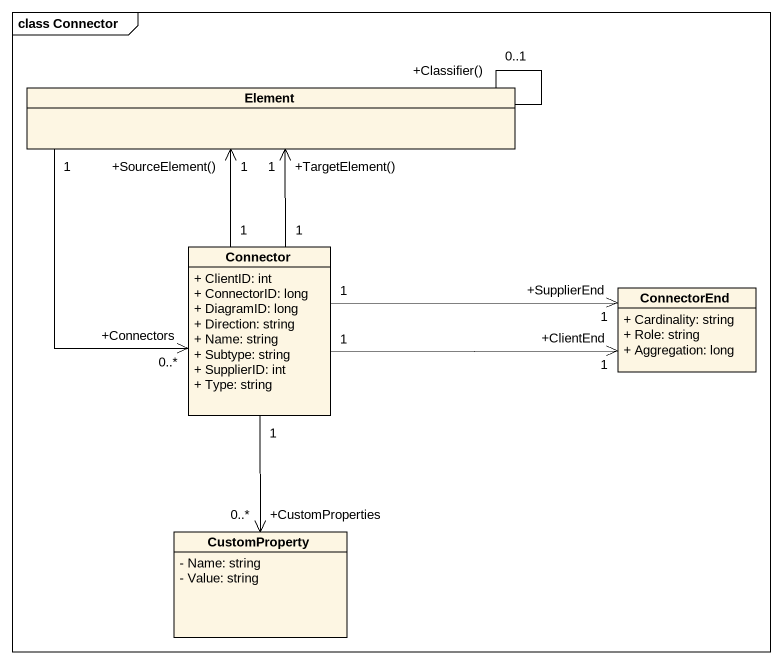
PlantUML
@startuml
mainframe class Connector
hide circle
hide empty members
skinparam classAttributeIconSize 0
class Element
class Connector {
  + ClientID: int
  + ConnectorID: long
  + DiagramID: long
  + Direction: string
  + Name: string
  + Subtype: string
  + SupplierID: int
  + Type: string
}
class ConnectorEnd {
  + Cardinality: string
  + Role: string
  + Aggregation: long
}
class CustomProperty {
  - Name: string
  - Value: string
}
Element -- "+Classifier()\n0..1" Element
Element "1" --> "+Connectors\n0..*" Connector
Connector "1" -up-> "+SourceElement()\n1" Element
Connector "1" -up-> "+TargetElement()\n1" Element
Connector "1" -right-> "+SupplierEnd\n1" ConnectorEnd
Connector "1" -right-> "+ClientEnd\n1" ConnectorEnd
Connector "1" --> "+CustomProperties\n0..*" CustomProperty
@enduml
